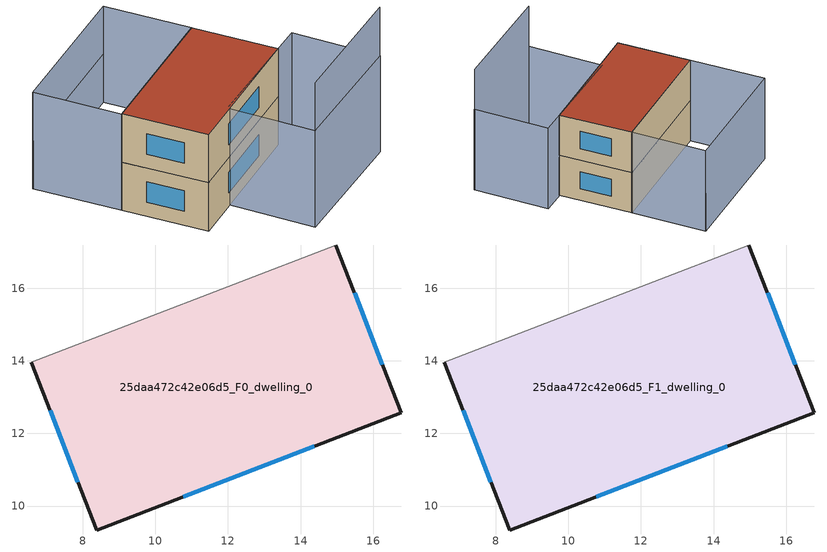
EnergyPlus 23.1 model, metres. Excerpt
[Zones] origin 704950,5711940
25daa472c42e06d5_F0_dwelling_0
 floor ground (EU_floor_Construction): 14.98,17.19 16.77,12.57 8.38,9.34 6.59,13.96 z0
 wall outside (EU_wall_Construction): 6.59,13.96 8.38,9.34 16.77,12.57 14.98,17.19 z0:3
 wall adiabatic (EU_wall_Construction): 14.98,17.19 6.59,13.96 z0:3
 window (EU_Window_Construction): 10.77,10.26 14.38,11.65 / 7.1,12.64 7.87,10.65 / 16.26,13.89 15.49,15.87 z0.85:2.15
25daa472c42e06d5_F1_dwelling_0
 floor to 25daa472c42e06d5_F0_dwelling_0 (EU_floor_Construction): 14.98,17.19 16.77,12.57 8.38,9.34 6.59,13.96 z3
 wall outside (EU_wall_Construction): 6.59,13.96 8.38,9.34 16.77,12.57 14.98,17.19 z3:6
 wall adiabatic (EU_wall_Construction): 14.98,17.19 6.59,13.96 z3:6
 window (EU_Window_Construction): 10.77,10.26 14.38,11.65 / 7.1,12.64 7.87,10.65 / 16.26,13.89 15.49,15.87 z3.85:5.15
 roof outside (EU_roof_Construction): 16.77,12.57 14.98,17.19 6.59,13.96 8.38,9.34 z6
shading: 12.56,5.68 20.04,8.36 z0:9; 12.56,5.66 10.85,10.45 / 10.85,10.45 18.33,13.13 / 18.33,13.13 20.04,8.34 / 20.04,8.34 12.56,5.66 / 4.76,18.69 13.18,21.92 / 13.18,21.92 15,17.17 / 15,17.17 6.57,13.95 / 6.57,13.95 4.76,18.69 z0:6; 13.18,21.92 4.77,18.67 z0:3
[Building]
EU S2 Campaign: North Axis=0; Terrain=City; Solar Distribution=FullExterior
[Site:Location]
London: Latitude=51.5; Longitude=-0.5; Time Zone=0; Elevation=25
[SizingPeriod:WeatherFileDays]
AnnualSizingPeriod: Begin Month=1; Begin Day of Month=1; End Month=12; End Day of Month=31; Day of Week for Start Day=Monday; Use Weather File Daylight Saving Period=No; Use Weather File Rain and Snow Indicators=No
[MATERIAL]
EU_InternalMass_Material: Roughness=MediumRough; Thickness=0.1; Conductivity=1; Density=1800; Specific Heat=900; Thermal Absorptance=0.9; Solar Absorptance=0.7; Visible Absorptance=0.7
[MATERIAL:NOMASS] Roughness=MediumRough; Thermal Absorptance=0.9; Solar Absorptance=0.7; Visible Absorptance=0.7
Name | Thermal Resistance
EU_wall_NoMass | 0.71061
EU_roof_NoMass | 2.41608
EU_floor_NoMass | 1.75078
[WINDOWMATERIAL:SIMPLEGLAZINGSYSTEM]
EU_Window_SimpleGlazing: UFactor=2.64892; Solar Heat Gain Coefficient=0.76; Visible Transmittance=0.76
[CONSTRUCTION]
EU_wall_Construction: EU_wall_NoMass
EU_roof_Construction: EU_roof_NoMass
EU_floor_Construction: EU_floor_NoMass
EU_Window_Construction: EU_Window_SimpleGlazing
EU_InternalMass_Construction: EU_InternalMass_Material
[ZONE] Type=1; Multiplier=1; Ceiling Height=autocalculate; Floor Area=autocalculate; Part of Total Floor Area=Yes
Name | Volume
25daa472c42e06d5_F0_dwelling_0 | 133.519
25daa472c42e06d5_F1_dwelling_0 | 133.52
[INTERNALMASS] Construction=EU_InternalMass_Construction; Surface Area=44.5065
Name | Zone or ZoneList
25daa472c42e06d5_F0_dwelling_0_EU_InternalMass | 25daa472c42e06d5_F0_dwelling_0
25daa472c42e06d5_F1_dwelling_0_EU_InternalMass | 25daa472c42e06d5_F1_dwelling_0
[OTHEREQUIPMENT] Fuel Type=Electricity; Design Level Calculation Method=Watts/Area; Power per Zone Floor Area=1; Fraction Latent=0; Fraction Radiant=0; Fraction Lost=0; Carbon Dioxide Generation Rate=0; EndUse Subcategory=EU_Step8_InternalGains
Name | Zone or ZoneList or Space or SpaceList | Schedule
EU_Step8_InternalGain_25daa472c42e06d5_F0_dwelling_0_f000 | 25daa472c42e06d5_F0_dwelling_0 | EU_Step8_GainSchedule_25daa472c42e06d5_F0_dwelling_0_f000
EU_Step8_InternalGain_25daa472c42e06d5_F1_dwelling_0_f000 | 25daa472c42e06d5_F1_dwelling_0 | EU_Step8_GainSchedule_25daa472c42e06d5_F1_dwelling_0_f000
[ZONEVENTILATION:DESIGNFLOWRATE] Schedule=EU_AlwaysOn; Design Flow Rate Calculation Method=AirChanges/Hour; Air Changes per Hour=0.496673; Ventilation Type=Natural; Fan Pressure Rise=0; Fan Total Efficiency=1; Constant Term Coefficient=1; Temperature Term Coefficient=0; Velocity Term Coefficient=0; Velocity Squared Term Coefficient=0; Minimum Indoor Temperature=-100; Maximum Indoor Temperature=100; Delta Temperature=-100; Minimum Outdoor Temperature=-100; Maximum Outdoor Temperature=100; Maximum Wind Speed=40
Name | Zone or ZoneList or Space or SpaceList
EU_ConstantAir_25daa472c42e06d5_F0_dwelling_0 | 25daa472c42e06d5_F0_dwelling_0
EU_ConstantAir_25daa472c42e06d5_F1_dwelling_0 | 25daa472c42e06d5_F1_dwelling_0
[HVACTEMPLATE:THERMOSTAT] Constant Heating Setpoint=20; Constant Cooling Setpoint=50
EU_HeatOnly_25daa472c42e06d5_F0_dwelling_0; EU_HeatOnly_25daa472c42e06d5_F1_dwelling_0
[HVACTEMPLATE:ZONE:IDEALLOADSAIRSYSTEM] System Availability Schedule=EU_AlwaysOn; Maximum Heating Supply Air Temperature=50; Minimum Cooling Supply Air Temperature=13; Maximum Heating Supply Air Humidity Ratio=0.0156; Minimum Cooling Supply Air Humidity Ratio=0.0077; Heating Limit=NoLimit; Cooling Limit=NoLimit; Heating Availability Schedule=EU_AlwaysOn; Cooling Availability Schedule=EU_CoolingOff; Dehumidification Control Type=ConstantSensibleHeatRatio; Cooling Sensible Heat Ratio=0.7; Dehumidification Setpoint=60; Humidification Control Type=None; Humidification Setpoint=30; Outdoor Air Method=None; Outdoor Air Flow Rate per Person=0.00944; Outdoor Air Flow Rate per Zone Floor Area=0; Outdoor Air Flow Rate per Zone=0; Demand Controlled Ventilation Type=None; Outdoor Air Economizer Type=NoEconomizer; Heat Recovery Type=None; Sensible Heat Recovery Effectiveness=0.7; Latent Heat Recovery Effectiveness=0.65
Name | Template Thermostat
25daa472c42e06d5_F0_dwelling_0 | EU_HeatOnly_25daa472c42e06d5_F0_dwelling_0
25daa472c42e06d5_F1_dwelling_0 | EU_HeatOnly_25daa472c42e06d5_F1_dwelling_0
[SIZING:ZONE] Zone Cooling Design Supply Air Temperature Input Method=SupplyAirTemperature; Zone Cooling Design Supply Air Temperature=13; Zone Heating Design Supply Air Temperature Input Method=SupplyAirTemperature; Zone Heating Design Supply Air Temperature=50; Zone Cooling Design Supply Air Humidity Ratio=0.008; Zone Heating Design Supply Air Humidity Ratio=0.008; Cooling Design Air Flow Method=DesignDay; Cooling Design Air Flow Rate=0; Cooling Minimum Air Flow per Zone Floor Area=0.000762; Cooling Minimum Air Flow=0; Cooling Minimum Air Flow Fraction=0.2; Heating Design Air Flow Method=DesignDay; Heating Design Air Flow Rate=0; Heating Maximum Air Flow per Zone Floor Area=0.002032; Heating Maximum Air Flow=0.141576; Heating Maximum Air Flow Fraction=0.3; Account for Dedicated Outdoor Air System=No; Dedicated Outdoor Air System Control Strategy=NeutralSupplyAir; Dedicated Outdoor Air Low Setpoint Temperature for Design=autosize; Dedicated Outdoor Air High Setpoint Temperature for Design=autosize; Zone Load Sizing Method=Sensible Load Only No Latent Load; Zone Latent Cooling Design Supply Air Humidity Ratio Input Method=HumidityRatioDifference; Zone Cooling Design Supply Air Humidity Ratio Difference=0.005; Zone Latent Heating Design Supply Air Humidity Ratio Input Method=HumidityRatioDifference; Zone Humidification Design Supply Air Humidity Ratio Difference=0.005
25daa472c42e06d5_F0_dwelling_0; 25daa472c42e06d5_F1_dwelling_0
[SCHEDULE:CONSTANT]
Name | Hourly Value
EU_AlwaysOn | 1
EU_CoolingOff | 0
[SCHEDULE:FILE] Column Number=1; Rows to Skip at Top=0; Number of Hours of Data=8760; Column Separator=Comma; Interpolate to Timestep=No; Minutes per Item=60; Adjust Schedule for Daylight Savings=Yes
Name | File
EU_Step8_GainSchedule_25daa472c42e06d5_F0_dwelling_0_f000 | ../../schedules/25daa472c42e06d5/25daa472c42e06d5_F0_dwelling_0_f000_gain.csv
EU_Step8_GainSchedule_25daa472c42e06d5_F1_dwelling_0_f000 | ../../schedules/25daa472c42e06d5/25daa472c42e06d5_F1_dwelling_0_f000_gain.csv
